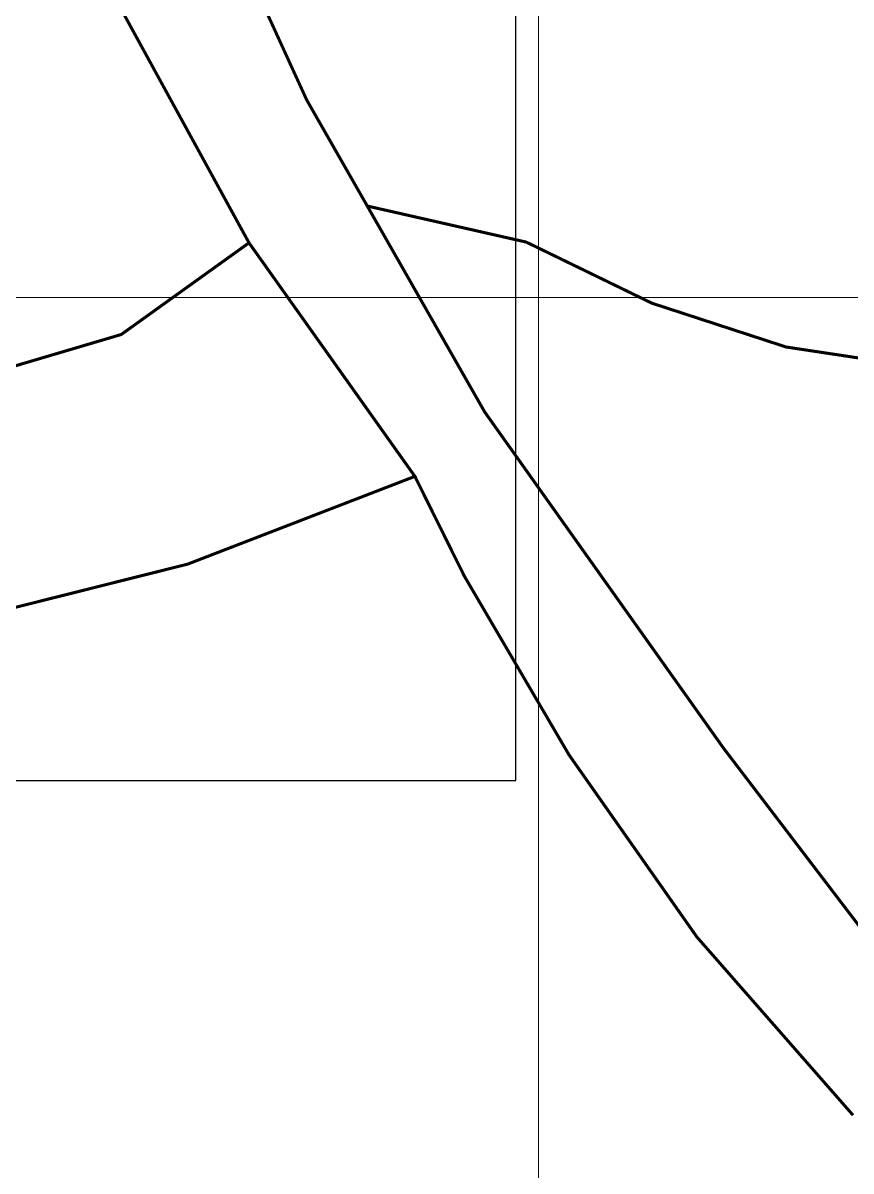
# Model space of a CAD drawing. Header units: metres. Extents: x 561401 to 594056, y 8460144 to 8508504.
# Drawn here: x 587466.1 to 587520.5, y 8504042.6 to 8504118 of the extents above; entities that cross this region are included whole.
import ezdxf

# ---------------------------------------------------------------- set-up
doc = ezdxf.new("R2010")
doc.units = ezdxf.units.M
for name, color, linetype in [('1.2. AFECTADOS BASE GRAFICA GORE', 76, 'Continuous'), ('1.2. AFECTADOS BASE GRAFICA SUNARP', 150, 'Continuous'), ('1.2. BASE GRAFICA SUNARP', 150, 'Continuous'), ('GRILLA-VP1', 8, 'Continuous'), ('VISTA-1', 1, 'Continuous')]:
    doc.layers.add(name, color=color, linetype=linetype)

msp = doc.modelspace()

# ---------------------------------------------------------------- linework, layer by layer
at = {"layer": '1.2. AFECTADOS BASE GRAFICA GORE', "color": 64, "linetype": 'Continuous', "lineweight": -3, "const_width": 0.2}
msp.add_lwpolyline([(587389.51, 8504121.092), (587387.68, 8504111.264), (587387.68, 8504111.264), (587388.645, 8504102.296), (587390.764, 8504093.788), (587395.117, 8504083.93), (587408.294, 8504091.398), (587421.421, 8504098.877), (587430.953, 8504101.146), (587439.455, 8504099.906), (587450.817, 8504094.208), (587461.66, 8504094.348), (587472.578, 8504097.577), (587480.972, 8504103.596), (587471.71, 8504120.509)], dxfattribs=at)
at = {"layer": '1.2. AFECTADOS BASE GRAFICA SUNARP', "color": 64, "linetype": 'Continuous', "lineweight": -3, "const_width": 0.2}
msp.add_lwpolyline([(587395.117, 8504083.93), (587403.512, 8504069.233), (587416.878, 8504067.074), (587431.877, 8504069.933), (587443.668, 8504073.332), (587447.75, 8504073.982), (587461.091, 8504078.521), (587476.948, 8504082.5), (587491.873, 8504088.259), (587480.972, 8504103.596), (587472.578, 8504097.577), (587461.66, 8504094.348), (587450.817, 8504094.208), (587439.455, 8504099.906), (587430.953, 8504101.146), (587421.421, 8504098.877), (587408.294, 8504091.398), (587395.117, 8504083.93)], close=True, dxfattribs=at)
msp.add_lwpolyline([(587520.667, 8504046.308), (587510.401, 8504058.016), (587502.007, 8504069.963), (587495.122, 8504081.71), (587491.873, 8504088.259), (587476.948, 8504082.5), (587461.091, 8504078.521), (587447.75, 8504073.982), (587443.668, 8504073.332), (587431.877, 8504069.933), (587416.878, 8504067.074), (587403.512, 8504069.233), (587403.512, 8504069.233), (587413.53, 8504051.157), (587423.763, 8504031.032), (587432.759, 8504009.956), (587438.622, 8503995), (587453.918, 8503996.779), (587471.003, 8503995.12), (587484.699, 8503993.39), (587497.447, 8503992.89), (587510.228, 8503990.81), (587521.706, 8503989.371)], dxfattribs=at)
at = {"layer": '1.2. BASE GRAFICA SUNARP', "color": 64, "linetype": 'Continuous', "lineweight": -3, "const_width": 0.2}
msp.add_lwpolyline([(587536.372, 8504123.889), (587520.26, 8504131.307), (587510.282, 8504141.945), (587504.139, 8504152.413), (587496.19, 8504165.45), (587493.857, 8504172.429), (587485.083, 8504167.989), (587473.581, 8504166.05), (587468.65, 8504163.65), (587470.604, 8504151.473), (587476.673, 8504130.668), (587484.762, 8504112.982), (587488.744, 8504106.013), (587488.744, 8504106.013), (587499.192, 8504103.644), (587507.446, 8504099.634), (587516.269, 8504096.755), (587528.513, 8504094.906)], dxfattribs=at)
msp.add_lwpolyline([(587488.744, 8504106.013), (587496.462, 8504092.486), (587512.162, 8504070.401), (587531.432, 8504045.156), (587532.669, 8504043.517), (587581.03, 8504062.473), (587583.892, 8504087.067), (587584.683, 8504098.205), (587569.668, 8504097.235), (587555.436, 8504096.425), (587540.676, 8504094.365), (587528.513, 8504094.906), (587516.269, 8504096.755), (587507.446, 8504099.634), (587499.192, 8504103.644), (587488.744, 8504106.013)], close=True, dxfattribs=at)
at = {"layer": 'GRILLA-VP1', "color": 8, "lineweight": 13}
for points in [[(587500, 8504000.344), (587500, 8504258.053)], [(587294.851, 8504100), (587573.801, 8504100)]]:
    msp.add_lwpolyline(points, dxfattribs=at)
at = {"layer": 'VISTA-1', "color": 0}
msp.add_lwpolyline([(587149.816, 8504068.292), (587498.503, 8504068.292), (587498.503, 8504390.428), (587149.816, 8504390.428)], close=True, dxfattribs=at)

doc.saveas('drawing.dxf')
